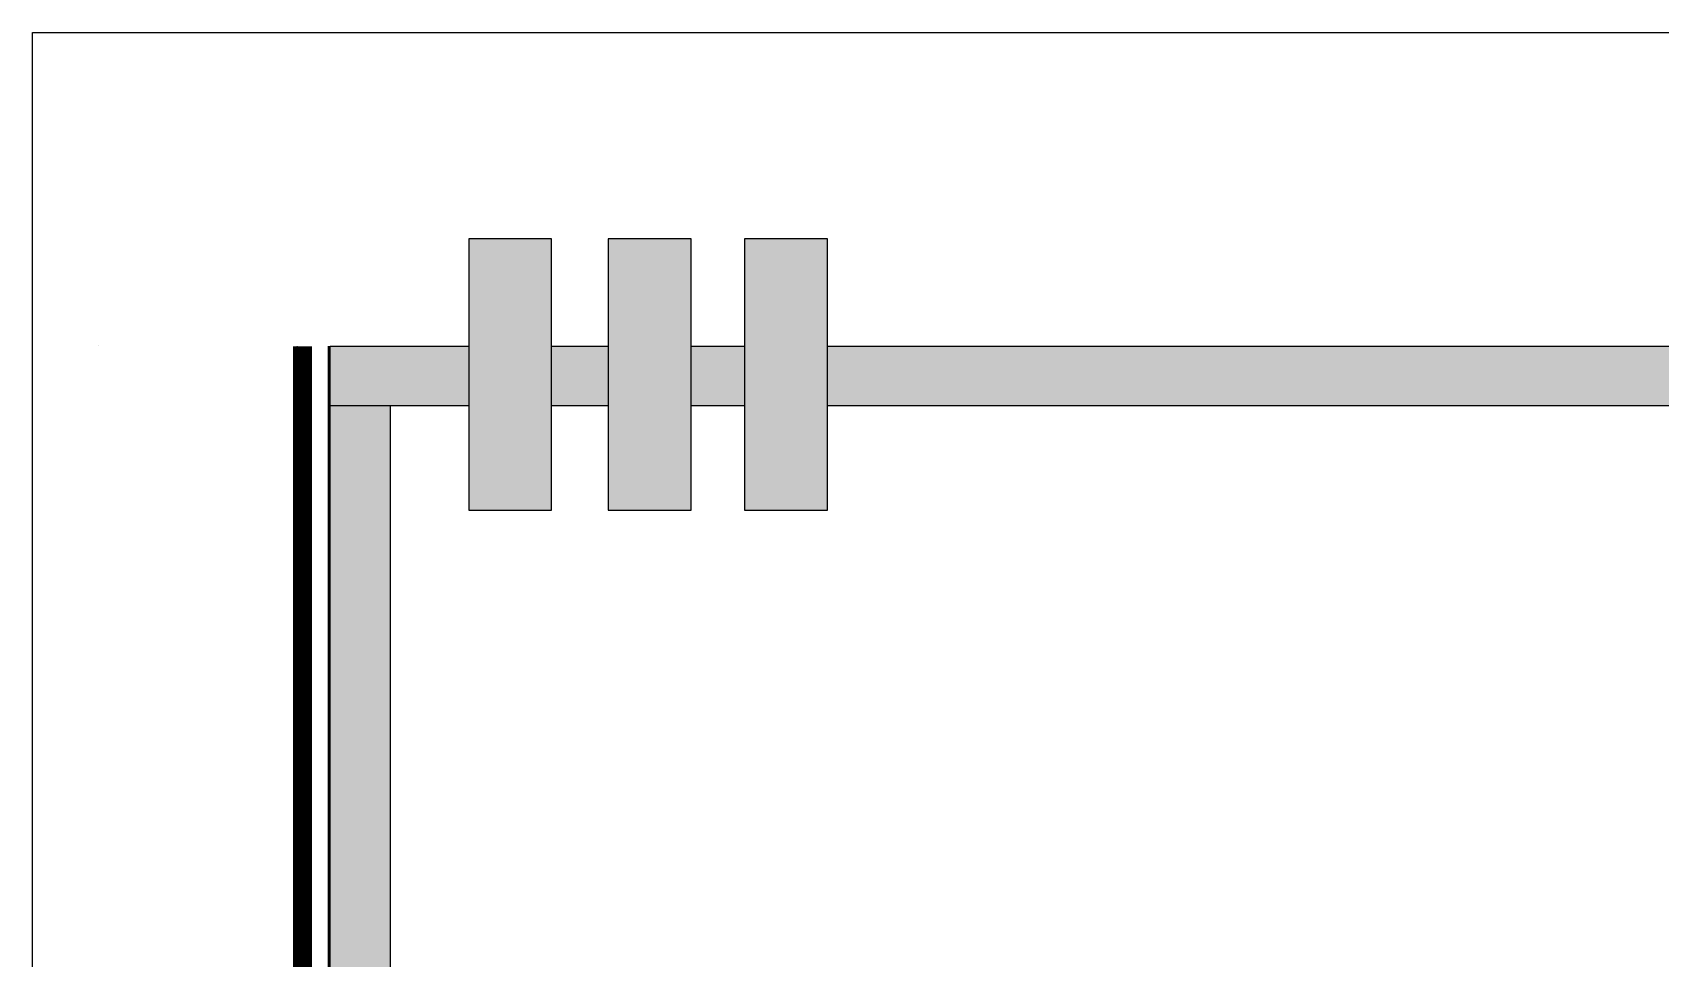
# Model space of a CAD drawing. Header units: inches. Extents: x 70 to 1974, y -315 to 363.
# Drawn here: x 101.33 to 109.92, y -73.89 to -69 of the extents above; entities that cross this region are included whole.
import ezdxf

# ---------------------------------------------------------------- set-up
doc = ezdxf.new("R2010")
doc.units = ezdxf.units.IN
doc.header["$MEASUREMENT"] = 0
doc.layers.add('3', color=244, linetype='Continuous', lineweight=20)
doc.layers.add('7', color=7, linetype='Continuous')

# ---------------------------------------------------------------- blocks, each defined once
blk = doc.blocks.new('k1')
at = {"true_color": 0x636466}
h = blk.add_hatch(color=251, dxfattribs=at)
h.dxf.hatch_style = 1
h.paths.add_polyline_path([(-479.7632667435012, -162.3187643978863), (-480.4945785107726, -162.3187643978863), (-480.4945785107726, -162.6335082072859), (-479.7632667435012, -162.6335082072859)])
h.paths.add_polyline_path([(-479.0273241750145, -162.3187643978863), (-479.3257038436826, -162.3187643978863), (-479.3257038436826, -162.6335082072859), (-479.0273241750145, -162.6335082072859)])
h.paths.add_polyline_path([(-478.307053712985, -162.3187643978863), (-478.5897612751958, -162.3187643978863), (-478.5897612751958, -162.6335082072859), (-478.307053712985, -162.6335082072859)])
h = blk.add_hatch(color=251, dxfattribs=at)
h.dxf.hatch_style = 1
h.paths.add_polyline_path([(-480.4940784287566, -162.3340042735704), (-480.4937575192731, -163.0258158741363), (-480.4943993382401, -198.9467275397004), (-480.1796555288405, -198.9467275397004), (-480.179976438324, -162.3340042735704)])
h = blk.add_hatch(color=251, dxfattribs=at)
h.dxf.hatch_style = 1
h.paths.add_polyline_path([(-462.4681764300095, -162.3190853073698), (-463.1599880305753, -162.3194062168533), (-477.8694908131664, -162.3187643978863), (-477.8694908131664, -162.6335082072859), (-462.4681764300095, -162.6331872978024)])
at = {"layer": '3'}
h = blk.add_hatch(color=256, dxfattribs=at)
h.dxf.hatch_style = 1
h.paths.add_polyline_path([(-479.3257038436826, -161.7513932903047), (-479.7632667435012, -161.7513932903047), (-479.7632667435012, -163.1850563890588), (-479.3257038436826, -163.1850563890588)])
h.paths.add_polyline_path([(-478.5897612751958, -161.7513932903047), (-479.0273241750145, -161.7513932903047), (-479.0273241750145, -163.1850563890588), (-478.5897612751958, -163.1850563890588)])
h.paths.add_polyline_path([(-477.8694908131664, -161.7513932903047), (-478.307053712985, -161.7513932903047), (-478.307053712985, -163.1850563890588), (-477.8694908131664, -163.1850563890588)])
for p, q in [((-481.719359892928, -162.3124038110503), (-481.719359892928, -162.3124038110503)), ((-480.1780806127778, -162.6335082072859), (-480.1780806127778, -198.9489495776037))]:
    blk.add_line(p, q)
for points in [[(-452.3662791190941, -202.6666823076705), (-482.0662791190941, -202.6666823076705), (-482.0662791190941, -160.6623965933848), (-452.3662791190941, -160.6623965933848)], [(-482.0662791190941, -160.6623965933848), (-452.3662791190941, -160.6623965933848), (-452.3662791190941, -202.6666823076705), (-482.0662791190941, -202.6666823076705)], [(-479.3257038436826, -161.7513932903047), (-479.7632667435012, -161.7513932903047), (-479.7632667435012, -163.1850563890588), (-479.3257038436826, -163.1850563890588)], [(-478.5897612751958, -161.7513932903047), (-479.0273241750145, -161.7513932903047), (-479.0273241750145, -163.1850563890588), (-478.5897612751958, -163.1850563890588)], [(-477.8694908131664, -161.7513932903047), (-478.307053712985, -161.7513932903047), (-478.307053712985, -163.1850563890588), (-477.8694908131664, -163.1850563890588)]]:
    blk.add_lwpolyline(points, close=True)
for points in [[(-479.7632667435012, -162.6335082072859), (-480.4945785107726, -162.6335082072859), (-480.4945785107726, -162.3187643978863), (-479.7632667435012, -162.3187643978863)], [(-480.1780806127778, -162.6335082072859), (-480.1780806127778, -198.9489495776037), (-480.4945785107726, -198.9489495776037), (-480.4945785107726, -162.3187643978863), (-480.1780806127778, -162.3187643978863)], [(-479.3257038436826, -162.3187643978863), (-479.0273241750145, -162.3187643978863)], [(-478.5897612751958, -162.3187643978863), (-478.307053712985, -162.3187643978863)], [(-477.8694908131664, -162.3187643978863), (-462.6064882486181, -162.3187643978863)], [(-479.0273241750145, -162.6335082072859), (-479.3257038436826, -162.6335082072859)], [(-478.307053712985, -162.6335082072859), (-478.5897612751958, -162.6335082072859)], [(-462.5568232246845, -162.6335082072859), (-477.8694908131664, -162.6335082072859)]]:
    blk.add_lwpolyline(points)
blk.add_line((-480.6692190319098, -162.3187643978863), (-480.6692190319097, -162.9222251445981), dxfattribs=at)
at = {"layer": '3', "const_width": 0.1}
for points in [[(-480.6412779777999, -192.1368318314293), (-480.6412779777999, -162.3187643978863)], [(-480.6412779777999, -198.9460867774739), (-480.6412779777999, -162.3187643978863)]]:
    blk.add_lwpolyline(points, dxfattribs=at)
at = {"layer": '7', "lineweight": 30}
blk.add_line((-480.505732694297, -198.9460867774739), (-480.5028779778, -162.3187643978863), dxfattribs=at)

msp = doc.modelspace()

# ---------------------------------------------------------------- block references
msp.add_blockref('k1', (583.3941067436931, 91.66463775428019))

doc.saveas('drawing.dxf')
